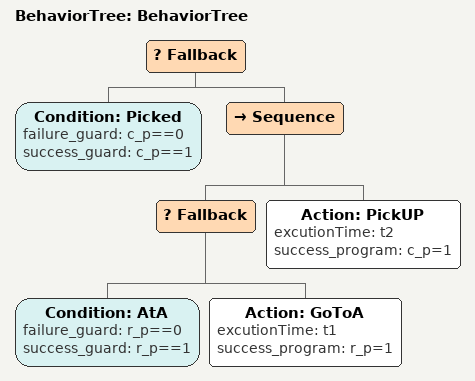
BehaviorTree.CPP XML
<?xml version="1.0"?>
<root _reach_goal="" env="True" expected_execution_time="12" global_vars="var c_p=0; var r_p=0;&#10;#define t1 10;&#10;#define t2 5;" main_tree_to_execute="BehaviorTree" specification="#assert BehaviorTree |= G( AtA_f -&gt; F (GoToA_s || GoToA_f || GoToA_r))&#10;#define goal c_p==1;&#10;#assert DeadlineProcess  reaches goal;">
    <BehaviorTree ID="BehaviorTree">
        <Fallback>
            <Condition ID="Picked" failure_guard="c_p==0" success_guard="c_p==1"/>
            <Sequence>
                <Fallback>
                    <Condition ID="AtA" failure_guard="r_p==0" success_guard="r_p==1"/>
                    <Action ID="GoToA" excutionTime="t1" success_program="r_p=1"/>
                </Fallback>
                <Action ID="PickUP" excutionTime="t2" success_program="c_p=1"/>
            </Sequence>
        </Fallback>
    </BehaviorTree>
</root>
